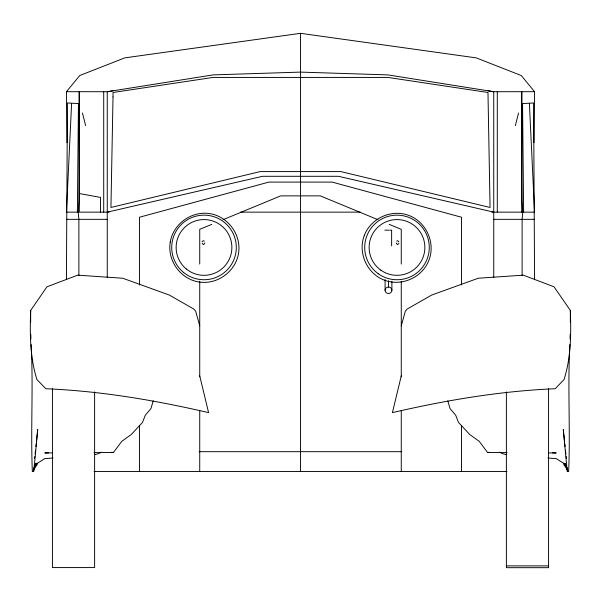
<?xml version="1.0" encoding="UTF-8"?>
<svg xmlns="http://www.w3.org/2000/svg" width="601" height="601" viewBox="0 0 601 601"><rect width="100%" height="100%" fill="white"/><g stroke="black" fill="none" stroke-linecap="round" stroke-linejoin="round"><path stroke-width="0.9" d="M199.735 325.817L195.678 311.22L193.838 309.064L169.317 295.046L122.717 278.233L77.694 275.16L46.953 286.812L30.659 310.432C29.885 333.555 29.84 357.287 36.954 379.554L45.834 388.757C100.705 390.988 155.148 400.274 208.585 412.624L199.735 375.88M107.256 277.399L107.256 91.72L213.055 74.9L300.5 72.105L387.945 74.9L493.744 91.72L534.567 91.683L533.958 142.67M570.341 322.309L570.341 310.432L554.047 286.812L523.306 275.16L478.283 278.233L431.683 295.046L407.162 309.064L405.322 311.22L401.265 325.817M100.427 212.145L100.517 197.406L79.309 193.53M77.371 212.145L78.453 103.575L67.387 102.974L66.433 279.412M79.182 91.72L79.137 178.482L78.911 200.914L78.205 212.145L78.881 219.335L78.881 275.543M569.876 344.568C567.577 386.856 570.417 429.257 568.666 471.5L567.239 471.5L563.287 429.542L564.624 442.103M570.064 338.956L570.214 334.276M71.602 103.575L66.433 212.145L78.205 212.145M521.818 91.72L521.863 178.482L522.089 200.914L522.795 212.145L522.119 219.335L522.119 275.543M35.128 453.845L35.512 450.217M35.902 446.588L36.188 443.899M36.376 442.103L37.713 429.542L33.761 471.5L32.334 471.5C30.583 429.257 33.423 386.856 31.124 344.568M37.022 463.326L36.789 465.009L33.16 470.778M34.588 458.323L34.843 456.565M37.067 463.168L36.789 465.009L35.812 465.805M204.866 243.007L203.574 244.667L202.064 243.382M401.265 375.88L392.415 412.624C445.852 400.274 500.295 390.988 555.166 388.757L564.046 379.554C571.16 357.287 571.115 333.555 570.341 310.432M515.365 125.624L518.55 112.988M153.225 400.844L150.919 408.597L145.247 415.344L142.542 422.375L131.266 434.515L121.793 441.314L113.431 452.485L93.951 452.621M33.386 469.869L35.842 463.333L33.34 469.869M398.936 243.382L397.426 244.667L396.134 243.007M202.109 241.857L203.288 240.693L204.355 241.144M67.042 142.67L66.433 91.683L79.738 75.531L124.76 57.876L300.5 33.318L476.24 57.876L521.262 75.531L534.567 91.683M396.645 241.144L397.712 240.693L398.891 241.857M36.158 464.085L44.632 458.668L53.023 457.992M101.156 452.155L98.729 453.567L95.003 454.611M211.792 224.361L199.735 229.342L199.735 264.072M222.994 219.726L280.712 195.873L320.288 195.873L378.006 219.726M107.256 212.145L262.547 176.303L338.453 176.303L493.744 212.145M523.629 212.145L522.547 103.575L533.613 102.974L534.567 279.412M447.775 400.844L450.081 408.597L455.753 415.344L458.458 422.375L469.734 434.515L479.207 441.314L487.569 452.485L489.334 452.252M48.501 452.853L44.79 452.959L52.212 452.906M109.134 212.145L79.309 212.145L79.309 91.72M240.468 212.145L360.532 212.145M491.866 212.145L521.766 212.145M522.795 212.145L534.567 212.145L529.398 103.575M66.433 219.335L107.256 219.335M493.744 219.335L534.567 219.335M384.828 230.168L388.9 230.168M389.809 230.168L391.627 230.168L391.627 245.899M199.096 451.682L401.904 451.682M94.064 471.5L506.936 471.5M506.38 565.887L548.57 565.887M487.569 452.485L507.049 452.621M548.788 452.906L556.21 452.959L552.499 452.853M547.977 457.992L556.368 458.668L564.842 464.085M66.433 91.683L107.256 91.72L113.026 90.804M111.666 452.252L113.431 452.485M505.997 454.611L502.271 453.567L499.844 452.155M389.208 224.361L401.265 229.342L401.265 264.072M565.188 465.805L564.211 465.009L563.933 463.168M567.84 470.778L564.211 465.009L563.978 463.326M567.66 469.869L565.158 463.333L567.614 469.869M82.45 112.988L85.635 125.624M566.157 456.565L566.412 458.323M564.812 443.899L565.098 446.588M565.488 450.217L565.872 453.845M30.786 334.276L30.936 338.956M548.57 388.456L548.57 567.682L506.38 567.682L506.38 391.95M521.691 91.72L521.691 212.145M497.29 91.72L497.29 212.145M493.744 277.399L493.744 91.72L487.974 90.804M461.53 285.024L461.53 217.231L332.128 182.095L268.872 182.095L139.47 217.231L139.47 285.024M461.53 425.583L461.53 471.5M401.265 281.276L401.265 376.857M401.265 410.491L401.265 471.5M391.89 281.313L391.89 290.268A3.396 3.223 0 0 1 386.789 293.063A3.396 3.223 0 0 1 386.789 287.473A3.396 3.223 0 0 1 391.89 290.268M388.486 280.772L388.486 287.038M385.091 279.525L385.091 290.268M300.5 33.318L300.5 471.5M199.735 281.276L199.735 376.857M199.735 410.491L199.735 471.5M139.47 425.583L139.47 471.5M103.71 91.72L103.71 212.145M94.62 391.882L94.62 567.577L52.43 567.577L52.43 388.299M30.659 310.432L30.659 322.309M113.026 96.956L110.937 207.473L260.188 171.585L340.812 171.585L490.063 207.473L487.974 92.486L387.945 77.424L213.055 77.424L113.026 92.486L113.026 96.956M170.248 242.113C167.086 260.353 180.39 278.999 198.668 281.929C216.916 285.092 235.554 271.787 238.492 253.502C241.655 235.261 228.342 216.623 210.065 213.686C191.817 210.523 173.178 223.827 170.248 242.113M364.236 235.682C357.633 252.976 367.128 273.823 384.505 280.209C401.806 286.805 422.646 277.316 429.031 259.933C435.635 242.639 426.139 221.792 408.763 215.413C391.461 208.81 370.614 218.298 364.236 235.682M378.232 273.733A32.296 32.296 0 0 0 429.137 250.557A32.296 32.296 0 0 0 383.611 218.058A32.296 32.296 0 0 0 378.232 273.733M380.801 270.127A27.871 27.871 0 0 0 424.734 250.129A27.871 27.871 0 0 0 385.444 222.085A27.871 27.871 0 0 0 380.801 270.127M183.478 272.373A32.296 32.296 0 0 0 235.862 252.766A32.296 32.296 0 0 0 192.688 217.201A32.296 32.296 0 0 0 183.478 272.373M186.287 268.963A27.871 27.871 0 0 0 231.498 252.037A27.871 27.871 0 0 0 194.236 221.348A27.871 27.871 0 0 0 186.287 268.963"/></g></svg>
